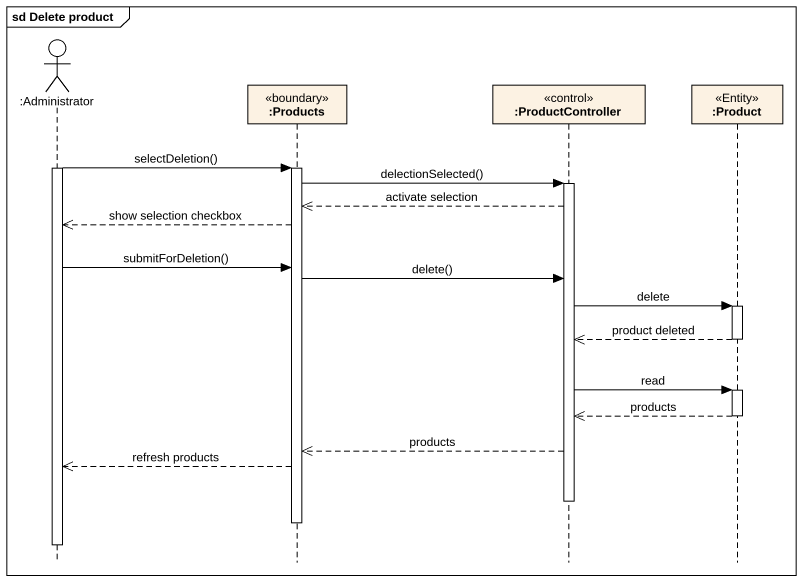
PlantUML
@startuml
mainframe sd Delete product
hide footbox
actor ":Administrator" as Administrator
participant ":Products" as Products <<boundary>>
participant ":ProductController" as ProductController <<control>>
participant ":Product" as Product <<Entity>>

activate Administrator
Administrator -> Products : selectDeletion()
activate Products
Products -> ProductController : delectionSelected()
activate ProductController
ProductController -->> Products : activate selection
Products -->> Administrator : show selection checkbox
Administrator -> Products : submitForDeletion()
Products -> ProductController : delete()
ProductController -> Product : delete
activate Product
Product -->> ProductController : product deleted
deactivate Product
ProductController -> Product : read
activate Product
Product -->> ProductController : products
deactivate Product
ProductController -->> Products : products
Products -->> Administrator : refresh products
deactivate ProductController
deactivate Products
deactivate Administrator
@enduml
